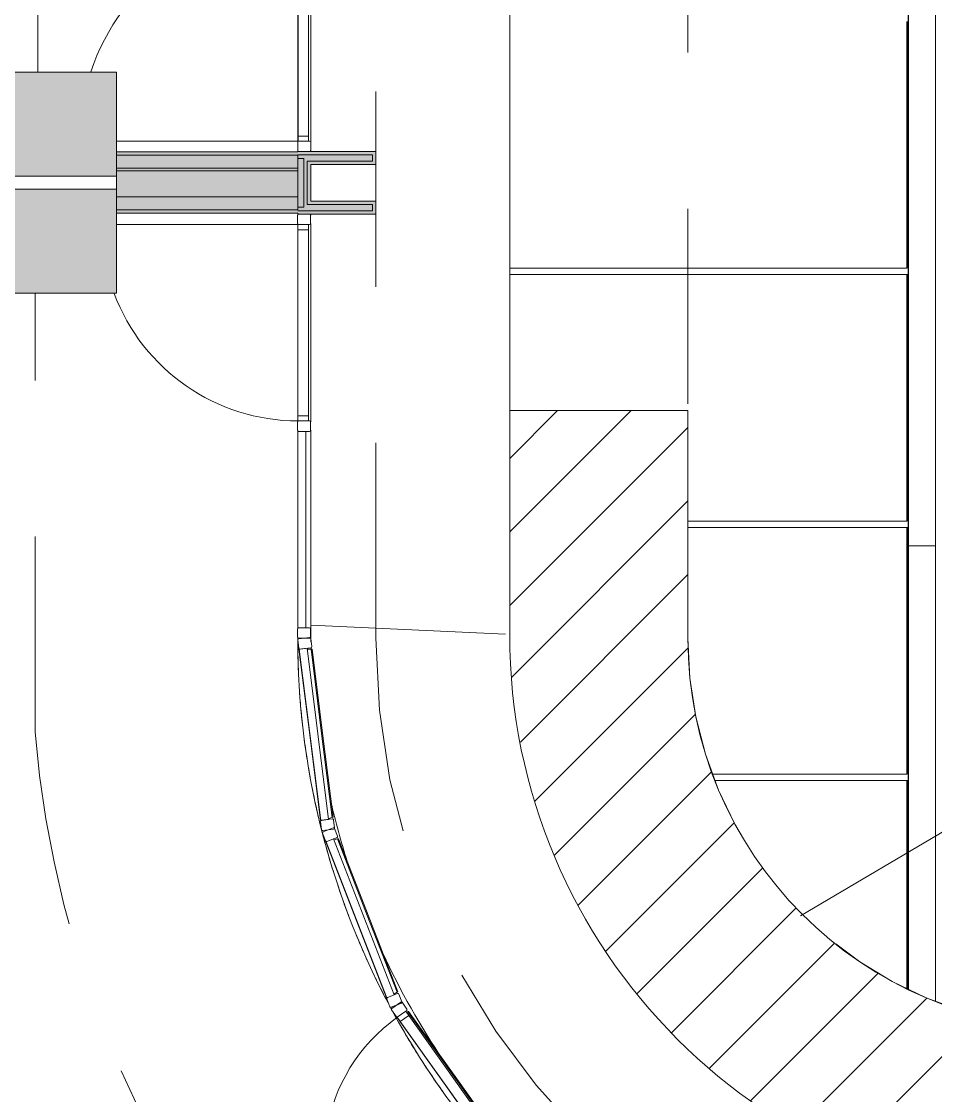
# Model space of a CAD drawing. Header units: metres. Extents: x -227.9 to -140, y 37.9 to 92.1.
# Drawn here: x -207.656 to -204.142, y 60.756 to 64.883 of the extents above; entities that cross this region are included whole.
import ezdxf

# ---------------------------------------------------------------- set-up
doc = ezdxf.new("R2010")
doc.units = ezdxf.units.M
doc.linetypes.add('JIS_02_0.7', pattern=[1.35, 0.75, -0.6])
doc.layers.add('A-DETL', color=94, linetype='Continuous', lineweight=5, true_color=0x00a600)
doc.layers.add('G-IMPT', color=8, linetype='Continuous', lineweight=5, true_color=0x808080)
for name, color, linetype, lineweight in [('A-DOOR', 7, 'Continuous', 5), ('A-FLOR', 7, 'Continuous', 5), ('A-FLOR-PATT', 7, 'Continuous', 5), ('A-GENM', 7, 'Continuous', 5), ('A-GLAZ-CURT', 7, 'Continuous', 5), ('A-GLAZ-CWMG', 7, 'Continuous', 5), ('A-ROOF', 7, 'Continuous', 5), ('A-WALL', 7, 'Continuous', 5), ('A-WALL-PATT', 7, 'Continuous', 13), ('I-WALL', 7, 'Continuous', 5), ('S-BEAM', 7, 'Continuous', 5), ('S-COLS', 7, 'Continuous', 5)]:
    doc.layers.add(name, color=color, linetype=linetype, lineweight=lineweight)

# ---------------------------------------------------------------- blocks, each defined once
blk = doc.blocks.new('Rectangulaire Meneau - LAG-B2010-MENEAU-40x50-11582830-MUC-LAG-PRO-PLA-ARC-TZN-N02-AG02Ec-Cote')
at = {"layer": 'A-GLAZ-CWMG', "lineweight": 13}
for p, q in [((-0.036, 0.0013), (-0.004, 0.0013)), ((-0.04, -0.0447), (-0.04, -0.04)), ((0, -0.0027), (0, -0.0447)), ((-0.004, -0.0487), (-0.036, -0.0487))]:
    blk.add_line(p, q, dxfattribs=at)
for centre, start, end in [((-0.036, -0.0027), 90, 180), ((-0.004, -0.0027), 0, 90), ((-0.036, -0.0447), 180, 270), ((-0.004, -0.0447), 270, 0)]:
    blk.add_arc(centre, 0.004, start, end, dxfattribs=at)
blk = doc.blocks.new('LAG-C1030-PORTES-VITRINE DE MAGASIN-13PR_08_01 - LAG-C1030-PORTES-VITRINE DE MAGASIN-13PR_08_01-12741823-MUC-LAG-PRO-PLA-ARC-TZN-N02-AG02Ec-Cote')
at = {"layer": 'A-DOOR', "color": 9, "lineweight": 9, "true_color": 0xc0c0c0}
for p, q in [((-0.4201, 0.04), (-0.4001, 0.04)), ((-0.4201, 0), (-0.4201, 0.04)), ((-0.4001, 0.04), (-0.4001, 0)), ((0.4001, 0.04), (0.4201, 0.04)), ((0.4001, 0), (0.4001, 0.04)), ((0.4201, 0.04), (0.4201, 0)), ((-0.4001, 0), (-0.4201, 0)), ((0.4201, 0), (0.4001, 0))]:
    blk.add_line(p, q, dxfattribs=at)
at = {"layer": 'A-DOOR', "color": 9, "true_color": 0xc0c0c0}
for p, q in [((0.4001, 0.04), (-0.4001, 0.04)), ((-0.4001, 0), (0.4001, 0))]:
    blk.add_line(p, q, dxfattribs=at)
at = {"layer": 'A-DOOR'}
blk.add_line((0.4201, 0), (0.4201, -0.6974), dxfattribs=at)
blk.add_arc((0.4201, 0), 0.8401, 180, 251.5106, dxfattribs=at)
blk = doc.blocks.new('LAG-C1030-PORTES-VITRINE DE MAGASIN-13PR_08_01 - LAG-C1030-PORTES-VITRINE DE MAGASIN-13PR_08_01-12741824-MUC-LAG-PRO-PLA-ARC-TZN-N02-AG02Ec-Cote')
at = {"layer": 'A-DOOR'}
blk.add_line((0.3774, 0), (0.3774, 0.6974), dxfattribs=at)
at = {"layer": 'A-DOOR', "color": 9, "lineweight": 9, "true_color": 0xc0c0c0}
for p, q in [((-0.3574, 0), (-0.3774, 0)), ((-0.3774, 0), (-0.3774, -0.04)), ((-0.3574, -0.04), (-0.3574, 0)), ((0.3774, 0), (0.3574, 0)), ((0.3574, 0), (0.3574, -0.04)), ((0.3774, -0.04), (0.3774, 0)), ((-0.3774, -0.04), (-0.3574, -0.04)), ((0.3574, -0.04), (0.3774, -0.04))]:
    blk.add_line(p, q, dxfattribs=at)
at = {"layer": 'A-DOOR', "color": 9, "true_color": 0xc0c0c0}
for p, q in [((-0.3574, 0), (0.3574, 0)), ((0.3574, -0.04), (-0.3574, -0.04))]:
    blk.add_line(p, q, dxfattribs=at)
at = {"layer": 'A-DOOR'}
blk.add_arc((0.3774, 0), 0.7548, 110.541, 180, dxfattribs=at)
blk = doc.blocks.new('LAG-B2020-PANNEAU DE RIDEAU-TRANSPARENT - CURTAIN WALL MULLION_dwg_12FT-JANSEN-P05-V48-MUC-LAG-PRO-PLA-ARC-TZN-N02-AG02Ec-Cote')
at = {"layer": 'G-IMPT', "flags": 128}
blk.add_lwpolyline([(0.004, 0.0001), (0.003, 0), (0.002, 0.0001), (0.001, 0), (0, 0), (0.001, 0.0001), (0.002, 0), (0.003, 0.0001), (0.004, 0)], dxfattribs=at)
at = {"layer": 'G-IMPT', "color": 161, "true_color": 0x7f9fff, "flags": 128}
for points in [[(0, 0), (0, 0), (0, 0), (0, 0), (0, 0), (0, 0), (0, 0.0001), (0, 0), (0, 0), (0, 0), (0, 0), (0, 0), (0, 0), (0, 0)], [(0, 0), (0, 0), (0, 0), (0, 0)], [(0.001, 0), (0.001, 0), (0.001, 0), (0.001, 0), (0.001, 0), (0.001, 0), (0.001, 0.0001), (0.001, 0), (0.001, 0), (0.001, 0), (0.001, 0), (0.001, 0), (0.001, 0), (0.001, 0)], [(0.001, 0), (0.001, 0), (0.001, 0), (0.001, 0)], [(0.001, 0), (0.001, 0), (0.001, 0), (0.001, 0), (0.001, 0), (0.001, 0)], [(0.001, 0), (0.001, 0), (0.001, 0), (0.001, 0)], [(0.002, 0), (0.002, 0), (0.002, 0), (0.002, 0), (0.002, 0), (0.002, 0), (0.002, 0.0001), (0.002, 0), (0.002, 0), (0.002, 0), (0.002, 0), (0.002, 0), (0.002, 0), (0.002, 0)], [(0.002, 0), (0.002, 0), (0.002, 0), (0.002, 0)], [(0.002, 0), (0.002, 0), (0.002, 0), (0.002, 0), (0.002, 0), (0.002, 0)], [(0.002, 0), (0.002, 0), (0.002, 0), (0.002, 0)], [(0.003, 0), (0.003, 0), (0.003, 0), (0.003, 0), (0.003, 0), (0.003, 0), (0.003, 0), (0.003, 0.0001), (0.003, 0), (0.003, 0), (0.003, 0), (0.003, 0), (0.003, 0), (0.003, 0)], [(0.003, 0), (0.0031, 0), (0.0031, 0), (0.003, 0)], [(0.003, 0), (0.003, 0), (0.0031, 0), (0.0031, 0), (0.003, 0), (0.003, 0)], [(0.003, 0), (0.003, 0), (0.003, 0), (0.003, 0)], [(0.004, 0), (0.004, 0), (0.004, 0), (0.004, 0), (0.004, 0), (0.0041, 0), (0.004, 0.0001), (0.004, 0), (0.004, 0), (0.004, 0), (0.004, 0), (0.004, 0), (0.004, 0), (0.004, 0)], [(0.004, 0), (0.004, 0), (0.004, 0), (0.004, 0)]]:
    blk.add_lwpolyline(points, dxfattribs=at)
at = {"layer": 'G-IMPT', "color": 4, "true_color": 0x00ffff, "flags": 128}
for points in [[(0.001, 0), (0.001, 0), (0, 0), (0, 0)], [(0.002, 0), (0.002, 0), (0.001, 0), (0.001, 0)], [(0.003, 0), (0.003, 0), (0.002, 0), (0.002, 0)], [(0.004, 0), (0.004, 0), (0.003, 0), (0.003, 0)]]:
    blk.add_lwpolyline(points, close=True, dxfattribs=at)
at = {"layer": 'G-IMPT', "color": 161, "true_color": 0x7f9fff}
for centre, radius, start, end in [((0, 0), 0.000004, 90, 180), ((0, 0), 0.000004, 360, 90), ((0, 0), 0.000002, 90, 180), ((0, 0), 0.000002, 360, 90), ((0, 0), 0.000002, 270, 360), ((0, 0), 0.000002, 180, 270), ((0, 0), 0.000004, 270, 0), ((0, 0), 0.000004, 180, 270), ((0.001, 0), 0.000004, 90, 180), ((0.001, 0), 0.000004, 360, 90), ((0.001, 0), 0.000002, 90, 180), ((0.001, 0), 0.000002, 360, 90), ((0.001, 0), 0.000002, 270, 360), ((0.001, 0), 0.000002, 180, 270), ((0.001, 0), 0.000004, 270, 0), ((0.001, 0), 0.000004, 180, 270), ((0.002, 0), 0.000004, 90, 180), ((0.002, 0), 0.000004, 360, 90), ((0.002, 0), 0.000002, 90, 180), ((0.002, 0), 0.000002, 360, 90), ((0.002, 0), 0.000002, 270, 360), ((0.002, 0), 0.000002, 180, 270), ((0.002, 0), 0.000004, 270, 0), ((0.002, 0), 0.000004, 180, 270), ((0.003, 0), 0.000004, 90, 180), ((0.003, 0), 0.000004, 360, 90), ((0.003, 0), 0.000002, 90, 180), ((0.003, 0), 0.000002, 360, 90), ((0.003, 0), 0.000002, 270, 360), ((0.003, 0), 0.000002, 180, 270), ((0.003, 0), 0.000004, 270, 0), ((0.003, 0), 0.000004, 180, 270), ((0.004, 0), 0.000004, 360, 90), ((0.004, 0), 0.000004, 90, 180), ((0.004, 0), 0.000002, 360, 90), ((0.004, 0), 0.000002, 90, 180), ((0.004, 0), 0.000002, 180, 270), ((0.004, 0), 0.000002, 270, 360), ((0.004, 0), 0.000004, 180, 270), ((0.004, 0), 0.000004, 270, 0)]:
    blk.add_arc(centre, radius, start, end, dxfattribs=at)
blk = doc.blocks.new('LAG-B2020-PANNEAU DE RIDEAU-TRANSPARENT - CURTAIN WALL MULLION_dwg-V49-MUC-LAG-PRO-PLA-ARC-TZN-N02-AG02Ec-Cote')
blk.add_blockref('LAG-B2020-PANNEAU DE RIDEAU-TRANSPARENT - CURTAIN WALL MULLION_dwg_12FT-JANSEN-P05-V48-MUC-LAG-PRO-PLA-ARC-TZN-N02-AG02Ec-Cote', (-0.0027, 0.0003))
blk = doc.blocks.new('LAG-B2020-PANNEAU DE RIDEAU-TRANSPARENT - LAG-B2020-PANNEAU DE RIDEAU-TRANSPARENT-11582681-MUC-LAG-PRO-PLA-ARC-TZN-N02-AG02Ec-Cote')
at = {"layer": 'A-GLAZ-CURT', "lineweight": 9}
for p, q in [((0.3774, 0.03), (-0.3774, 0.03)), ((-0.3774, 0.03), (-0.3774, 0)), ((-0.3774, 0), (0.3774, 0)), ((0.3774, 0), (0.3774, 0.03))]:
    blk.add_line(p, q, dxfattribs=at)
at = {"extrusion": (0, 0, -1), "zscale": -1, "rotation": 180}
blk.add_blockref('LAG-B2020-PANNEAU DE RIDEAU-TRANSPARENT - CURTAIN WALL MULLION_dwg-V49-MUC-LAG-PRO-PLA-ARC-TZN-N02-AG02Ec-Cote', (0, 0), dxfattribs=at)
blk = doc.blocks.new('Rectangulaire Meneau - LAG-B2010-MENEAU-40x50-11581458-MUC-LAG-PRO-PLA-ARC-TZN-N02-AG02Ec-Cote')
at = {"layer": 'A-GLAZ-CWMG', "lineweight": 13}
for p, q in [((-0.016, 0.0013), (0.016, 0.0013)), ((-0.02, -0.0447), (-0.02, -0.04)), ((0.02, -0.0027), (0.02, -0.0447)), ((0.016, -0.0487), (-0.016, -0.0487))]:
    blk.add_line(p, q, dxfattribs=at)
for centre, start, end in [((-0.016, -0.0027), 90, 180), ((0.016, -0.0027), 0, 90), ((-0.016, -0.0447), 180, 270), ((0.016, -0.0447), 270, 0)]:
    blk.add_arc(centre, 0.004, start, end, dxfattribs=at)
blk = doc.blocks.new('LAG-B1020-CADRE STRUCTURELLE-PATIO - MUC-PATIO_skp_80-11715553-MUC-LAG-PRO-PLA-ARC-TZN-N02-AG02Ec-Cote')
at = {"layer": 'G-IMPT', "color": 7}
for p, q in [((1.8071, 4.8637), (1.8071, 3.9159)), ((1.8071, 3.9159), (1.8071, 4.8637)), ((0.2802, 3.9159), (1.8071, 3.9159)), ((0.2802, 3.9159), (1.8071, 3.9159)), ((1.8115, 3.8915), (0.2802, 3.8915)), ((0.2802, 3.8915), (1.8115, 3.8915)), ((1.8071, 3.8915), (1.8071, 2.9443)), ((1.8071, 2.9443), (1.8071, 3.8915)), ((0.9652, 2.9443), (1.8071, 2.9443)), ((0.9652, 2.9443), (1.8071, 2.9443)), ((1.8115, 2.92), (0.9652, 2.92)), ((0.9652, 2.92), (1.8115, 2.92)), ((1.8071, 2.9199), (1.8071, 1.9715)), ((1.8071, 1.9715), (1.8071, 2.9199)), ((1.8071, 1.9715), (1.0596, 1.9715)), ((1.8071, 1.9715), (1.0596, 1.9715)), ((1.8115, 1.9471), (1.0697, 1.9471)), ((1.0697, 1.9471), (1.8115, 1.9471)), ((1.8071, 1.9471), (1.8071, 1.1472)), ((1.8071, 1.1472), (1.8071, 1.9471))]:
    blk.add_line(p, q, dxfattribs=at)
blk = doc.blocks.new('LAG-B1020-CADRE STRUCTURELLE-PATIO - MUC-PATIO_skp_79-11715552-MUC-LAG-PRO-PLA-ARC-TZN-N02-AG02Ec-Cote')
at = {"layer": 'G-IMPT', "color": 7}
for p, q in [((1.7865, 3.8876), (1.7865, 4.8354)), ((1.7865, 4.8354), (1.7865, 3.8876)), ((1.7865, 3.8876), (0.2602, 3.8876)), ((1.7865, 3.8876), (0.2602, 3.8876)), ((1.7865, 2.916), (1.7865, 3.8632)), ((1.7865, 3.8632), (1.7865, 2.916)), ((1.7865, 2.916), (0.9452, 2.916)), ((1.7865, 2.916), (0.9452, 2.916)), ((1.7871, 2.8916), (1.7871, 1.9432)), ((1.7871, 2.8916), (1.7871, 1.9432)), ((1.0396, 1.9432), (1.7871, 1.9432)), ((1.0396, 1.9432), (1.7871, 1.9432)), ((1.7871, 1.9188), (1.7871, 1.1189)), ((1.7871, 1.9188), (1.7871, 1.1189))]:
    blk.add_line(p, q, dxfattribs=at)
blk = doc.blocks.new('LAG-B1020-CADRE STRUCTURELLE-PATIO - MUC-PATIO_skp_76-11715549-MUC-LAG-PRO-PLA-ARC-TZN-N02-AG02Ec-Cote')
at = {"layer": 'G-IMPT', "color": 7}
for p, q in [((1.901, 5.8739), (1.901, 2.8946)), ((1.901, 5.8739), (1.901, 2.8946)), ((2.006, 5.8738), (2.006, 2.8946)), ((2.006, 2.8946), (2.006, 5.8738)), ((2.006, 2.8946), (1.901, 2.8946)), ((2.006, 2.8946), (1.901, 2.8946)), ((1.901, 1.191), (1.901, 2.8946)), ((1.901, 2.8946), (1.901, 1.191)), ((2.006, 2.8945), (2.006, 1.1455)), ((2.006, 2.8945), (2.006, 1.1455))]:
    blk.add_line(p, q, dxfattribs=at)
blk = doc.blocks.new('LAG-B1020-CADRE STRUCTURELLE-PATIO - MUC-PATIO_skp_2-11715475-MUC-LAG-PRO-PLA-ARC-TZN-N02-AG02Ec-Cote')
for name, p in [('LAG-B1020-CADRE STRUCTURELLE-PATIO - MUC-PATIO_skp_80-11715553-MUC-LAG-PRO-PLA-ARC-TZN-N02-AG02Ec-Cote', (0.2194, 0.1866)), ('LAG-B1020-CADRE STRUCTURELLE-PATIO - MUC-PATIO_skp_79-11715552-MUC-LAG-PRO-PLA-ARC-TZN-N02-AG02Ec-Cote', (0.2394, 0.2149)), ('LAG-B1020-CADRE STRUCTURELLE-PATIO - MUC-PATIO_skp_76-11715549-MUC-LAG-PRO-PLA-ARC-TZN-N02-AG02Ec-Cote', (0.1299, 0.1404))]:
    blk.add_blockref(name, p)
blk = doc.blocks.new('LAG-B1020-CADRE STRUCTURELLE-PATIO - LAG-LAG-B1020-CADRE STRUCTURELLE-PATIO-10510598-MUC-LAG-PRO-PLA-ARC-TZN-N02-AG02Ec-Cote')
blk.add_blockref('LAG-B1020-CADRE STRUCTURELLE-PATIO - MUC-PATIO_skp_2-11715475-MUC-LAG-PRO-PLA-ARC-TZN-N02-AG02Ec-Cote', (-12.7084, -8.23))
blk = doc.blocks.new('Rectangulaire Meneau - LAG-B2010-MENEAU-40x50-11581515-MUC-LAG-PRO-PLA-ARC-TZN-N02-AG02Ec-Cote')
at = {"layer": 'A-GLAZ-CWMG', "lineweight": 13}
for p, q in [((-0.004, 0.0013), (-0.036, 0.0013)), ((-0.04, -0.04), (-0.04, -0.0447)), ((0, -0.0447), (0, -0.0027)), ((-0.036, -0.0487), (-0.004, -0.0487))]:
    blk.add_line(p, q, dxfattribs=at)
for centre, start, end in [((-0.036, -0.0027), 90, 180), ((-0.004, -0.0027), 0, 90), ((-0.036, -0.0447), 180, 270), ((-0.004, -0.0447), 270, 0)]:
    blk.add_arc(centre, 0.004, start, end, dxfattribs=at)
blk = doc.blocks.new('Rectangulaire Meneau - LAG-B2010-MENEAU-11581527-MUC-LAG-PRO-PLA-ARC-TZN-N02-AG02Ec-Cote')
at = {"layer": 'A-GLAZ-CWMG', "lineweight": 13}
for p, q in [((-0.036, 0.0013), (-0.004, 0.0013)), ((-0.04, -0.0447), (-0.04, -0.0027)), ((0, -0.0027), (0, -0.0447)), ((-0.004, -0.0487), (-0.036, -0.0487))]:
    blk.add_line(p, q, dxfattribs=at)
for centre, start, end in [((-0.036, -0.0027), 90, 180), ((-0.004, -0.0027), 0, 90), ((-0.036, -0.0447), 180, 270), ((-0.004, -0.0447), 270, 0)]:
    blk.add_arc(centre, 0.004, start, end, dxfattribs=at)
blk = doc.blocks.new('LAG-B2020-PANNEAU DE RIDEAU-TRANSPARENT - CURTAIN WALL MULLION_dwg_12FT-JANSEN-P05-V120-MUC-LAG-PRO-PLA-ARC-TZN-N02-AG02Ec-Cote')
at = {"layer": 'G-IMPT', "flags": 128}
blk.add_lwpolyline([(0.004, 0.0001), (0.003, 0), (0.002, 0.0001), (0.001, 0), (0, 0), (0.001, 0.0001), (0.002, 0), (0.003, 0.0001), (0.004, 0)], dxfattribs=at)
at = {"layer": 'G-IMPT', "color": 161, "true_color": 0x7f9fff, "flags": 128}
for points in [[(0, 0), (0, 0), (0, 0), (0, 0), (0, 0), (0, 0), (0, 0.0001), (0, 0), (0, 0), (0, 0), (0, 0), (0, 0), (0, 0), (0, 0)], [(0, 0), (0, 0), (0, 0), (0, 0)], [(0.001, 0), (0.001, 0), (0.001, 0), (0.001, 0), (0.001, 0), (0.001, 0), (0.001, 0.0001), (0.001, 0), (0.001, 0), (0.001, 0), (0.001, 0), (0.001, 0), (0.001, 0), (0.001, 0)], [(0.001, 0), (0.001, 0), (0.001, 0), (0.001, 0)], [(0.001, 0), (0.001, 0), (0.001, 0), (0.001, 0), (0.001, 0), (0.001, 0)], [(0.001, 0), (0.001, 0), (0.001, 0), (0.001, 0)], [(0.002, 0), (0.002, 0), (0.002, 0), (0.002, 0), (0.002, 0), (0.002, 0), (0.002, 0.0001), (0.002, 0), (0.002, 0), (0.002, 0), (0.002, 0), (0.002, 0), (0.002, 0), (0.002, 0)], [(0.002, 0), (0.002, 0), (0.002, 0), (0.002, 0)], [(0.002, 0), (0.002, 0), (0.002, 0), (0.002, 0), (0.002, 0), (0.002, 0)], [(0.002, 0), (0.002, 0), (0.002, 0), (0.002, 0)], [(0.003, 0), (0.003, 0), (0.003, 0), (0.003, 0), (0.003, 0), (0.003, 0), (0.003, 0), (0.003, 0.0001), (0.003, 0), (0.003, 0), (0.003, 0), (0.003, 0), (0.003, 0), (0.003, 0)], [(0.003, 0), (0.0031, 0), (0.0031, 0), (0.003, 0)], [(0.003, 0), (0.003, 0), (0.0031, 0), (0.0031, 0), (0.003, 0), (0.003, 0)], [(0.003, 0), (0.003, 0), (0.003, 0), (0.003, 0)], [(0.004, 0), (0.004, 0), (0.004, 0), (0.004, 0), (0.004, 0), (0.0041, 0), (0.004, 0.0001), (0.004, 0), (0.004, 0), (0.004, 0), (0.004, 0), (0.004, 0), (0.004, 0), (0.004, 0)], [(0.004, 0), (0.004, 0), (0.004, 0), (0.004, 0)]]:
    blk.add_lwpolyline(points, dxfattribs=at)
at = {"layer": 'G-IMPT', "color": 4, "true_color": 0x00ffff, "flags": 128}
for points in [[(0.001, 0), (0.001, 0), (0, 0), (0, 0)], [(0.002, 0), (0.002, 0), (0.001, 0), (0.001, 0)], [(0.003, 0), (0.003, 0), (0.002, 0), (0.002, 0)], [(0.004, 0), (0.004, 0), (0.003, 0), (0.003, 0)]]:
    blk.add_lwpolyline(points, close=True, dxfattribs=at)
at = {"layer": 'G-IMPT', "color": 161, "true_color": 0x7f9fff}
for centre, radius, start, end in [((0, 0), 0.000004, 90, 180), ((0, 0), 0.000004, 360, 90), ((0, 0), 0.000002, 90, 180), ((0, 0), 0.000002, 360, 90), ((0, 0), 0.000002, 270, 360), ((0, 0), 0.000002, 180, 270), ((0, 0), 0.000004, 270, 0), ((0, 0), 0.000004, 180, 270), ((0.001, 0), 0.000004, 90, 180), ((0.001, 0), 0.000004, 360, 90), ((0.001, 0), 0.000002, 90, 180), ((0.001, 0), 0.000002, 360, 90), ((0.001, 0), 0.000002, 270, 360), ((0.001, 0), 0.000002, 180, 270), ((0.001, 0), 0.000004, 270, 0), ((0.001, 0), 0.000004, 180, 270), ((0.002, 0), 0.000004, 90, 180), ((0.002, 0), 0.000004, 360, 90), ((0.002, 0), 0.000002, 90, 180), ((0.002, 0), 0.000002, 360, 90), ((0.002, 0), 0.000002, 270, 360), ((0.002, 0), 0.000002, 180, 270), ((0.002, 0), 0.000004, 270, 0), ((0.002, 0), 0.000004, 180, 270), ((0.003, 0), 0.000004, 90, 180), ((0.003, 0), 0.000004, 360, 90), ((0.003, 0), 0.000002, 90, 180), ((0.003, 0), 0.000002, 360, 90), ((0.003, 0), 0.000002, 270, 360), ((0.003, 0), 0.000002, 180, 270), ((0.003, 0), 0.000004, 270, 0), ((0.003, 0), 0.000004, 180, 270), ((0.004, 0), 0.000004, 360, 90), ((0.004, 0), 0.000004, 90, 180), ((0.004, 0), 0.000002, 360, 90), ((0.004, 0), 0.000002, 90, 180), ((0.004, 0), 0.000002, 180, 270), ((0.004, 0), 0.000002, 270, 360), ((0.004, 0), 0.000004, 180, 270), ((0.004, 0), 0.000004, 270, 0)]:
    blk.add_arc(centre, radius, start, end, dxfattribs=at)
blk = doc.blocks.new('LAG-B2020-PANNEAU DE RIDEAU-TRANSPARENT - CURTAIN WALL MULLION_dwg-V121-MUC-LAG-PRO-PLA-ARC-TZN-N02-AG02Ec-Cote')
blk.add_blockref('LAG-B2020-PANNEAU DE RIDEAU-TRANSPARENT - CURTAIN WALL MULLION_dwg_12FT-JANSEN-P05-V120-MUC-LAG-PRO-PLA-ARC-TZN-N02-AG02Ec-Cote', (-0.0027, 0.0003))
blk = doc.blocks.new('LAG-B2020-PANNEAU DE RIDEAU-TRANSPARENT - LAG-B2020-PANNEAU DE RIDEAU-TRANSPARENT-11581852-MUC-LAG-PRO-PLA-ARC-TZN-N02-AG02Ec-Cote')
at = {"layer": 'A-GLAZ-CURT', "lineweight": 9}
for p, q in [((0.3315, 0.03), (-0.3315, 0.03)), ((-0.3315, 0.03), (-0.3315, 0)), ((-0.3315, 0), (0.3315, 0)), ((0.3315, 0), (0.3315, 0.03))]:
    blk.add_line(p, q, dxfattribs=at)
at = {"extrusion": (0, 0, -1), "zscale": -1, "rotation": 180}
blk.add_blockref('LAG-B2020-PANNEAU DE RIDEAU-TRANSPARENT - CURTAIN WALL MULLION_dwg-V121-MUC-LAG-PRO-PLA-ARC-TZN-N02-AG02Ec-Cote', (0, 0), dxfattribs=at)
blk = doc.blocks.new('Rectangulaire Meneau - LAG-B2010-MENEAU-40x50_50-11581848-MUC-LAG-PRO-PLA-ARC-TZN-N02-AG02Ec-Cote')
at = {"layer": 'A-GLAZ-CWMG'}
for p, q in [((-206.5891, 62.4708), (-206.5478, 62.1421)), ((-206.5879, 62.4708), (-206.5891, 62.4708)), ((-206.5478, 62.1421), (-206.5891, 62.4708)), ((-206.5427, 62.4709), (-206.5576, 62.4709)), ((-206.5022, 62.1478), (-206.5427, 62.4709)), ((-206.4982, 62.1483), (-206.5387, 62.4709)), ((-206.4982, 62.1483), (-206.5387, 62.4709))]:
    blk.add_line(p, q, dxfattribs=at)
at = {"layer": 'A-GLAZ-CWMG', "flags": 128}
blk.add_lwpolyline([(-206.5387, 62.4709), (-206.5399, 62.4709), (-206.5427, 62.4709)], dxfattribs=at)
blk = doc.blocks.new('Rectangulaire Meneau - LAG-B2010-MENEAU-40x50_50-11581849-MUC-LAG-PRO-PLA-ARC-TZN-N02-AG02Ec-Cote')
at = {"layer": 'A-GLAZ-CWMG'}
for p, q in [((-206.5478, 62.1421), (-206.5065, 61.8134)), ((-206.5065, 61.8134), (-206.5478, 62.1421)), ((-206.4616, 61.8248), (-206.5022, 62.1478)), ((-206.4577, 61.8258), (-206.4982, 62.1483)), ((-206.4577, 61.8258), (-206.4982, 62.1483)), ((-206.476, 61.8211), (-206.4616, 61.8248)), ((-206.5065, 61.8134), (-206.5054, 61.8137))]:
    blk.add_line(p, q, dxfattribs=at)
at = {"layer": 'A-GLAZ-CWMG', "flags": 128}
blk.add_lwpolyline([(-206.4616, 61.8248), (-206.4589, 61.8255), (-206.4577, 61.8258)], dxfattribs=at)
blk = doc.blocks.new('Rectangulaire Meneau - LAG-B2010-MENEAU-40x50-11581855-MUC-LAG-PRO-PLA-ARC-TZN-N02-AG02Ec-Cote')
at = {"layer": 'A-GLAZ-CWMG', "lineweight": 13}
for p, q in [((-0.036, 0.0013), (-0.004, 0.0013)), ((-0.04, -0.0447), (-0.04, -0.0027)), ((0, -0.0027), (0, -0.0447)), ((-0.004, -0.0487), (-0.036, -0.0487))]:
    blk.add_line(p, q, dxfattribs=at)
for centre, start, end in [((-0.036, -0.0027), 90, 180), ((-0.004, -0.0027), 0, 90), ((-0.036, -0.0447), 180, 270), ((-0.004, -0.0447), 270, 0)]:
    blk.add_arc(centre, 0.004, start, end, dxfattribs=at)
blk = doc.blocks.new('Rectangulaire Meneau - LAG-B2010-MENEAU-40x50-11581858-MUC-LAG-PRO-PLA-ARC-TZN-N02-AG02Ec-Cote')
at = {"layer": 'A-GLAZ-CWMG', "lineweight": 13}
for p, q in [((-0.004, 0.0013), (-0.036, 0.0013)), ((-0.04, -0.0027), (-0.04, -0.0447)), ((0, -0.0447), (0, -0.0027)), ((-0.036, -0.0487), (-0.004, -0.0487))]:
    blk.add_line(p, q, dxfattribs=at)
for centre, start, end in [((-0.036, -0.0027), 90, 180), ((-0.004, -0.0027), 0, 90), ((-0.036, -0.0447), 180, 270), ((-0.004, -0.0447), 270, 0)]:
    blk.add_arc(centre, 0.004, start, end, dxfattribs=at)
blk = doc.blocks.new('LAG-B2020-PANNEAU DE RIDEAU-TRANSPARENT - CURTAIN WALL MULLION_dwg_12FT-JANSEN-P05-V122-MUC-LAG-PRO-PLA-ARC-TZN-N02-AG02Ec-Cote')
at = {"layer": 'G-IMPT', "flags": 128}
blk.add_lwpolyline([(0.004, 0.0001), (0.003, 0), (0.002, 0.0001), (0.001, 0), (0, 0), (0.001, 0.0001), (0.002, 0), (0.003, 0.0001), (0.004, 0)], dxfattribs=at)
at = {"layer": 'G-IMPT', "color": 161, "true_color": 0x7f9fff, "flags": 128}
for points in [[(0, 0), (0, 0), (0, 0), (0, 0), (0, 0), (0, 0), (0, 0.0001), (0, 0), (0, 0), (0, 0), (0, 0), (0, 0), (0, 0), (0, 0)], [(0, 0), (0, 0), (0, 0), (0, 0)], [(0.001, 0), (0.001, 0), (0.001, 0), (0.001, 0), (0.001, 0), (0.001, 0), (0.001, 0.0001), (0.001, 0), (0.001, 0), (0.001, 0), (0.001, 0), (0.001, 0), (0.001, 0), (0.001, 0)], [(0.001, 0), (0.001, 0), (0.001, 0), (0.001, 0)], [(0.001, 0), (0.001, 0), (0.001, 0), (0.001, 0), (0.001, 0), (0.001, 0)], [(0.001, 0), (0.001, 0), (0.001, 0), (0.001, 0)], [(0.002, 0), (0.002, 0), (0.002, 0), (0.002, 0), (0.002, 0), (0.002, 0), (0.002, 0.0001), (0.002, 0), (0.002, 0), (0.002, 0), (0.002, 0), (0.002, 0), (0.002, 0), (0.002, 0)], [(0.002, 0), (0.002, 0), (0.002, 0), (0.002, 0)], [(0.002, 0), (0.002, 0), (0.002, 0), (0.002, 0), (0.002, 0), (0.002, 0)], [(0.002, 0), (0.002, 0), (0.002, 0), (0.002, 0)], [(0.003, 0), (0.003, 0), (0.003, 0), (0.003, 0), (0.003, 0), (0.003, 0), (0.003, 0), (0.003, 0.0001), (0.003, 0), (0.003, 0), (0.003, 0), (0.003, 0), (0.003, 0), (0.003, 0)], [(0.003, 0), (0.0031, 0), (0.0031, 0), (0.003, 0)], [(0.003, 0), (0.003, 0), (0.0031, 0), (0.0031, 0), (0.003, 0), (0.003, 0)], [(0.003, 0), (0.003, 0), (0.003, 0), (0.003, 0)], [(0.004, 0), (0.004, 0), (0.004, 0), (0.004, 0), (0.004, 0), (0.0041, 0), (0.004, 0.0001), (0.004, 0), (0.004, 0), (0.004, 0), (0.004, 0), (0.004, 0), (0.004, 0), (0.004, 0)], [(0.004, 0), (0.004, 0), (0.004, 0), (0.004, 0)]]:
    blk.add_lwpolyline(points, dxfattribs=at)
at = {"layer": 'G-IMPT', "color": 4, "true_color": 0x00ffff, "flags": 128}
for points in [[(0.001, 0), (0.001, 0), (0, 0), (0, 0)], [(0.002, 0), (0.002, 0), (0.001, 0), (0.001, 0)], [(0.003, 0), (0.003, 0), (0.002, 0), (0.002, 0)], [(0.004, 0), (0.004, 0), (0.003, 0), (0.003, 0)]]:
    blk.add_lwpolyline(points, close=True, dxfattribs=at)
at = {"layer": 'G-IMPT', "color": 161, "true_color": 0x7f9fff}
for centre, radius, start, end in [((0, 0), 0.000004, 90, 180), ((0, 0), 0.000004, 360, 90), ((0, 0), 0.000002, 90, 180), ((0, 0), 0.000002, 360, 90), ((0, 0), 0.000002, 270, 360), ((0, 0), 0.000002, 180, 270), ((0, 0), 0.000004, 270, 0), ((0, 0), 0.000004, 180, 270), ((0.001, 0), 0.000004, 90, 180), ((0.001, 0), 0.000004, 360, 90), ((0.001, 0), 0.000002, 90, 180), ((0.001, 0), 0.000002, 360, 90), ((0.001, 0), 0.000002, 270, 360), ((0.001, 0), 0.000002, 180, 270), ((0.001, 0), 0.000004, 270, 0), ((0.001, 0), 0.000004, 180, 270), ((0.002, 0), 0.000004, 90, 180), ((0.002, 0), 0.000004, 360, 90), ((0.002, 0), 0.000002, 90, 180), ((0.002, 0), 0.000002, 360, 90), ((0.002, 0), 0.000002, 270, 360), ((0.002, 0), 0.000002, 180, 270), ((0.002, 0), 0.000004, 270, 0), ((0.002, 0), 0.000004, 180, 270), ((0.003, 0), 0.000004, 90, 180), ((0.003, 0), 0.000004, 360, 90), ((0.003, 0), 0.000002, 90, 180), ((0.003, 0), 0.000002, 360, 90), ((0.003, 0), 0.000002, 270, 360), ((0.003, 0), 0.000002, 180, 270), ((0.003, 0), 0.000004, 270, 0), ((0.003, 0), 0.000004, 180, 270), ((0.004, 0), 0.000004, 360, 90), ((0.004, 0), 0.000004, 90, 180), ((0.004, 0), 0.000002, 360, 90), ((0.004, 0), 0.000002, 90, 180), ((0.004, 0), 0.000002, 180, 270), ((0.004, 0), 0.000002, 270, 360), ((0.004, 0), 0.000004, 180, 270), ((0.004, 0), 0.000004, 270, 0)]:
    blk.add_arc(centre, radius, start, end, dxfattribs=at)
blk = doc.blocks.new('LAG-B2020-PANNEAU DE RIDEAU-TRANSPARENT - CURTAIN WALL MULLION_dwg-V123-MUC-LAG-PRO-PLA-ARC-TZN-N02-AG02Ec-Cote')
blk.add_blockref('LAG-B2020-PANNEAU DE RIDEAU-TRANSPARENT - CURTAIN WALL MULLION_dwg_12FT-JANSEN-P05-V122-MUC-LAG-PRO-PLA-ARC-TZN-N02-AG02Ec-Cote', (-0.0027, 0.0003))
blk = doc.blocks.new('LAG-B2020-PANNEAU DE RIDEAU-TRANSPARENT - LAG-B2020-PANNEAU DE RIDEAU-TRANSPARENT-11581865-MUC-LAG-PRO-PLA-ARC-TZN-N02-AG02Ec-Cote')
at = {"layer": 'A-GLAZ-CURT', "lineweight": 9}
for p, q in [((0.3215, 0.03), (-0.3215, 0.03)), ((-0.3215, 0.03), (-0.3215, 0)), ((-0.3215, 0), (0.3215, 0)), ((0.3215, 0), (0.3215, 0.03))]:
    blk.add_line(p, q, dxfattribs=at)
at = {"extrusion": (0, 0, -1), "zscale": -1, "rotation": 180}
blk.add_blockref('LAG-B2020-PANNEAU DE RIDEAU-TRANSPARENT - CURTAIN WALL MULLION_dwg-V123-MUC-LAG-PRO-PLA-ARC-TZN-N02-AG02Ec-Cote', (0, 0), dxfattribs=at)
blk = doc.blocks.new('Rectangulaire Meneau - LAG-B2010-MENEAU-40x50_50-11581861-MUC-LAG-PRO-PLA-ARC-TZN-N02-AG02Ec-Cote')
at = {"layer": 'A-GLAZ-CWMG'}
for p, q in [((-206.4407, 61.742), (-206.4551, 61.7383)), ((-206.3264, 61.4476), (-206.4407, 61.742)), ((-206.3226, 61.449), (-206.4368, 61.743)), ((-206.3226, 61.449), (-206.4368, 61.743)), ((-206.4844, 61.7308), (-206.4856, 61.7305)), ((-206.4856, 61.7305), (-206.3692, 61.4309)), ((-206.3692, 61.4309), (-206.4856, 61.7305))]:
    blk.add_line(p, q, dxfattribs=at)
at = {"layer": 'A-GLAZ-CWMG', "flags": 128}
blk.add_lwpolyline([(-206.4368, 61.743), (-206.4379, 61.7427), (-206.4407, 61.742)], dxfattribs=at)
blk = doc.blocks.new('Rectangulaire Meneau - LAG-B2010-MENEAU-40x50_50-11581862-MUC-LAG-PRO-PLA-ARC-TZN-N02-AG02Ec-Cote')
at = {"layer": 'A-GLAZ-CWMG'}
for p, q in [((-206.2085, 61.1551), (-206.3226, 61.449)), ((-206.2085, 61.1551), (-206.3226, 61.449)), ((-206.3692, 61.4309), (-206.2529, 61.1314)), ((-206.2529, 61.1314), (-206.3692, 61.4309)), ((-206.212, 61.1532), (-206.3264, 61.4476)), ((-206.2529, 61.1314), (-206.2519, 61.1319)), ((-206.2251, 61.1462), (-206.212, 61.1532))]:
    blk.add_line(p, q, dxfattribs=at)
at = {"layer": 'A-GLAZ-CWMG', "flags": 128}
blk.add_lwpolyline([(-206.212, 61.1532), (-206.2095, 61.1545), (-206.2085, 61.1551)], dxfattribs=at)
blk = doc.blocks.new('LAG-C1030-PORTES-VITRINE DE MAGASIN-13PR_08_01 - LAG-C1030-PORTES-VITRINE DE MAGASIN-13PR_08_01-12349547-MUC-LAG-PRO-PLA-ARC-TZN-N02-AG02Ec-Cote')
at = {"layer": 'A-DOOR', "color": 9, "lineweight": 9, "true_color": 0xc0c0c0}
for p, q in [((-0.3356, 0.04), (-0.3156, 0.04)), ((-0.3356, 0), (-0.3356, 0.04)), ((-0.3156, 0.04), (-0.3156, 0)), ((0.3156, 0.04), (0.3356, 0.04)), ((0.3156, 0), (0.3156, 0.04)), ((0.3356, 0.04), (0.3356, 0)), ((-0.3156, 0), (-0.3356, 0)), ((0.3356, 0), (0.3156, 0))]:
    blk.add_line(p, q, dxfattribs=at)
at = {"layer": 'A-DOOR', "color": 9, "true_color": 0xc0c0c0}
for p, q in [((0.3156, 0.04), (-0.3156, 0.04)), ((-0.3156, 0), (0.3156, 0))]:
    blk.add_line(p, q, dxfattribs=at)
at = {"layer": 'A-DOOR'}
blk.add_line((0.3356, 0), (0.3356, -0.6712), dxfattribs=at)
blk.add_arc((0.3356, 0), 0.6712, 180, 270, dxfattribs=at)
blk = doc.blocks.new('Rectangulaire Meneau - LAG-B2010-MENEAU-40x50_50-11581870-MUC-LAG-PRO-PLA-ARC-TZN-N02-AG02Ec-Cote')
at = {"layer": 'A-GLAZ-CWMG'}
for p, q in [((-206.1713, 61.0778), (-206.1755, 61.0756)), ((-205.9798, 60.8097), (-206.1713, 61.0778)), ((-205.9765, 60.812), (-206.1677, 61.0797)), ((-205.9765, 60.812), (-206.1677, 61.0797)), ((-206.2111, 61.0565), (-206.2122, 61.0559)), ((-206.2122, 61.0559), (-206.0172, 60.7829)), ((-206.0172, 60.7829), (-206.2122, 61.0559))]:
    blk.add_line(p, q, dxfattribs=at)
at = {"layer": 'A-GLAZ-CWMG', "flags": 128}
blk.add_lwpolyline([(-206.1677, 61.0797), (-206.1688, 61.0792), (-206.1713, 61.0778)], dxfattribs=at)
blk = doc.blocks.new('Rectangulaire Meneau - LAG-B2010-MENEAU-40x50_50-11581871-MUC-LAG-PRO-PLA-ARC-TZN-N02-AG02Ec-Cote')
at = {"layer": 'A-GLAZ-CWMG'}
for p, q in [((-205.7883, 60.5415), (-205.9798, 60.8097)), ((-205.7853, 60.5443), (-205.9765, 60.812)), ((-205.7853, 60.5443), (-205.9765, 60.812)), ((-206.0172, 60.7829), (-205.8223, 60.51)), ((-205.8223, 60.51), (-206.0172, 60.7829)), ((-205.7918, 60.5383), (-205.7883, 60.5415)), ((-205.8223, 60.51), (-205.8214, 60.5108))]:
    blk.add_line(p, q, dxfattribs=at)
at = {"layer": 'A-GLAZ-CWMG', "flags": 128}
blk.add_lwpolyline([(-205.7883, 60.5415), (-205.7862, 60.5435), (-205.7853, 60.5443)], dxfattribs=at)
blk = doc.blocks.new('Rectangulaire Meneau - LAG-B2010-MENEAU-40x50-V125-MUC-LAG-PRO-PLA-ARC-TZN-N02-AG02Ec-Cote')
at = {"layer": 'A-GLAZ-CWMG', "lineweight": 13}
for p, q in [((-0.004, 0.0013), (-0.036, 0.0013)), ((-0.04, -0.04), (-0.04, -0.0447)), ((0, -0.0447), (0, -0.0027)), ((-0.036, -0.0487), (-0.004, -0.0487))]:
    blk.add_line(p, q, dxfattribs=at)
for centre, start, end in [((-0.036, -0.0027), 90, 180), ((-0.004, -0.0027), 0, 90), ((-0.036, -0.0447), 180, 270), ((-0.004, -0.0447), 270, 0)]:
    blk.add_arc(centre, 0.004, start, end, dxfattribs=at)
blk = doc.blocks.new('PATIO - CMS-PATIO-2083973-MUC-LAG-PRO-PLA-ARC-TZN-N02-AG02Ec-Cote')
at = {"layer": 'G-IMPT', "color": 7, "lineweight": 9}
for p, q in [((-10.6775, -2.2157), (-10.6775, -5.195)), ((-10.6775, -2.2157), (-10.6775, -5.195)), ((-10.6825, -4.1275), (-10.6825, -3.1797)), ((-10.6825, -3.1797), (-10.6825, -4.1275)), ((-10.682, -3.1797), (-10.682, -4.1275)), ((-10.682, -4.1275), (-10.682, -3.1797)), ((-10.6825, -5.0991), (-10.6825, -4.1519)), ((-10.6825, -4.1519), (-10.6825, -5.0991)), ((-10.682, -4.1519), (-10.682, -5.0991)), ((-10.682, -5.0991), (-10.682, -4.1519)), ((-10.682, -5.1234), (-10.682, -6.0719)), ((-10.682, -6.0719), (-10.682, -5.1234)), ((-10.682, -5.1234), (-10.682, -6.0719)), ((-10.682, -5.1234), (-10.682, -6.0719)), ((-10.6775, -6.8991), (-10.6775, -5.195)), ((-10.6775, -5.195), (-10.6775, -6.8991)), ((-10.682, -6.0963), (-10.682, -6.8968)), ((-10.682, -6.8968), (-10.682, -6.0963)), ((-10.682, -6.0963), (-10.682, -6.8968)), ((-10.682, -6.0963), (-10.682, -6.8968))]:
    blk.add_line(p, q, dxfattribs=at)

msp = doc.modelspace()

# ---------------------------------------------------------------- hatches: boundary and pattern name
at = {"layer": 'A-FLOR-PATT', "lineweight": 9}
h = msp.add_hatch(dxfattribs=at)
h.set_pattern_fill('FP_7', color=256, style=0, pattern_type=2)
h.set_pattern_definition([(45, (0, 0), (-0.14142136, 0.14142136), [])])
h.paths.add_polyline_path([(-202.164, 60.3285), (-183.5441, 60.3291), (-183.3808, 60.3362), (-183.2185, 60.3555), (-183.0579, 60.3868), (-182.9001, 60.43), (-182.7459, 60.4848), (-182.5961, 60.5509), (-182.4516, 60.628), (-182.3133, 60.7156), (-182.1785, 60.8162), (-182.1602, 60.832), (-182.6428, 61.3145), (-182.7568, 61.2367), (-182.8776, 61.1697), (-183.004, 61.1141), (-183.135, 61.0704), (-183.2694, 61.0389), (-183.4062, 61.0199), (-183.5441, 61.0135), (-203.5941, 61.0135), (-203.7249, 61.0192), (-203.8546, 61.0363), (-203.9824, 61.0646), (-204.1072, 61.104), (-204.2281, 61.1541), (-204.3441, 61.2145), (-204.4545, 61.2848), (-204.5583, 61.3645), (-204.6548, 61.4529), (-204.7432, 61.5493), (-204.8229, 61.6532), (-204.8932, 61.7635), (-204.9536, 61.8796), (-205.0037, 62.0005), (-205.043, 62.1253), (-205.0713, 62.253), (-205.0884, 62.3828), (-205.0941, 62.5135), (-205.0941, 63.3883), (-205.7791, 63.3883), (-205.7786, 62.5135), (-205.7713, 62.3491), (-205.7517, 62.1856), (-205.72, 62.024), (-205.6777, 61.8695), (-205.622, 61.7133), (-205.5568, 61.5655), (-205.4797, 61.421), (-205.392, 61.2827), (-205.2943, 61.1512), (-205.187, 61.0273), (-205.0683, 60.9096), (-204.9464, 60.8052), (-204.8143, 60.7082), (-204.6753, 60.6213), (-204.5303, 60.5449), (-204.3799, 60.4796), (-204.2198, 60.4242), (-204.0667, 60.3833), (-203.9055, 60.3529), (-203.7424, 60.3346), (-203.573, 60.3285), (-202.5752, 60.3285)])
at = {"layer": 'A-WALL', "true_color": 0x808080}
for points in [[(-206.2941, 64.1431), (-206.2941, 64.1931), (-206.5441, 64.1931), (-206.5441, 64.3331), (-206.2941, 64.3331), (-206.2941, 64.3831), (-206.5941, 64.3826), (-206.5941, 64.3701), (-206.3071, 64.3701), (-206.3071, 64.3461), (-206.5571, 64.3461), (-206.5571, 64.1801), (-206.3071, 64.1801), (-206.3071, 64.1561), (-206.5941, 64.1561), (-206.5941, 64.1431)], [(-206.3071, 64.1561), (-206.3071, 64.1801), (-206.5571, 64.1801), (-206.5571, 64.3461), (-206.3071, 64.3461), (-206.3071, 64.3701), (-206.5941, 64.3696), (-206.5941, 64.3571), (-206.5701, 64.3571), (-206.5701, 64.1691), (-206.5941, 64.1691), (-206.5941, 64.1561)], [(-206.5701, 64.1691), (-206.5701, 64.3571), (-206.5941, 64.3571), (-206.5941, 64.1691)]]:
    msp.add_hatch(color=8, dxfattribs=at).paths.add_polyline_path(points)
at = {"layer": 'A-WALL-PATT', "lineweight": 5, "true_color": 0xaaaaaa}
msp.add_hatch(color=253, dxfattribs=at).paths.add_polyline_path([(-207.2902, 64.3096), (-206.5941, 64.3096), (-206.5941, 64.3196), (-207.2902, 64.3196)])
at = {"layer": 'I-WALL', "true_color": 0xaaaaaa}
for points in [[(-207.0978, 64.3696), (-206.5941, 64.3701), (-206.5941, 64.3826), (-207.2902, 64.3826), (-207.2902, 64.3696)], [(-206.5941, 64.3196), (-206.5941, 64.3696), (-207.2902, 64.3696), (-207.2902, 64.3196), (-206.6866, 64.3196)], [(-206.5941, 64.2096), (-206.5941, 64.3096), (-207.2902, 64.3096), (-207.2902, 64.2096), (-206.6866, 64.2096)], [(-207.0978, 64.1596), (-206.5941, 64.1596), (-206.5941, 64.2096), (-207.2902, 64.2096), (-207.2902, 64.1596)], [(-206.5941, 64.1466), (-206.5941, 64.1596), (-207.2902, 64.1596), (-207.2902, 64.1466), (-206.6866, 64.1466)]]:
    msp.add_hatch(color=253, dxfattribs=at).paths.add_polyline_path(points)
at = {"layer": 'S-COLS', "true_color": 0x808080}
for points in [[(-207.2903, 64.2889), (-207.2903, 64.6889), (-207.6903, 64.6889), (-207.6903, 64.2889)], [(-207.2903, 63.8389), (-207.2903, 64.2389), (-207.6903, 64.2389), (-207.6903, 63.8389)]]:
    msp.add_hatch(color=8, dxfattribs=at).paths.add_polyline_path(points)

# ---------------------------------------------------------------- linework, layer by layer
at = {"layer": 'A-DETL', "color": 7, "linetype": 'JIS_02_0.7'}
for p, q in [((-204.6608, 61.447), (-182.3929, 74.5785)), ((-206.2941, 62.5135), (-206.2941, 73.6135)), ((-205.0941, 73.6135), (-205.0941, 62.5135))]:
    msp.add_line(p, q, dxfattribs=at)
at = {"layer": 'A-DETL', "color": 9, "linetype": 'JIS_02_0.7', "lineweight": 9, "true_color": 0xc0c0c0}
for p, q in [((-207.5928, 64.6889), (-207.5928, 67.9466)), ((-207.6035, 62.1538), (-207.6035, 63.8389))]:
    msp.add_line(p, q, dxfattribs=at)
at = {"layer": 'A-DETL', "color": 7, "linetype": 'JIS_02_0.7'}
for radius in [2.7, 1.5]:
    msp.add_arc((-203.5941, 62.5135), radius, 180, 270, dxfattribs=at)
at = {"layer": 'A-DETL', "color": 9, "linetype": 'JIS_02_0.7', "lineweight": 9, "true_color": 0xc0c0c0}
msp.add_arc((-203.5555, 62.4875), 4.0617, 184.7126, 222.5673, dxfattribs=at)
at = {"layer": 'A-FLOR', "lineweight": 9}
for p, q in [((-206.5941, 65.2672), (-206.5941, 64.4191)), ((-206.5941, 64.3871), (-206.5941, 64.3831)), ((-206.5941, 64.1431), (-206.5941, 64.1391)), ((-206.5941, 64.1071), (-206.5941, 63.3443)), ((-205.0941, 63.3883), (-205.7791, 63.3883)), ((-205.0941, 62.5135), (-205.0941, 63.3883)), ((-206.5941, 63.3123), (-206.5941, 62.5495)), ((-206.5941, 62.517), (-206.5941, 62.5135))]:
    msp.add_line(p, q, dxfattribs=at)
at = {"layer": 'A-FLOR'}
for p, q in [((-207.2903, 64.6889), (-207.2902, 64.3826)), ((-207.2902, 64.1466), (-207.2902, 63.8389)), ((-206.5918, 62.3941), (-206.5918, 62.4363))]:
    msp.add_line(p, q, dxfattribs=at)
at = {"layer": 'A-FLOR', "lineweight": 9}
for radius, start, end in [(3, 180, 207.8554), (1.5, 180, 270), (3, 208.2166, 208.3584), (3, 208.5823, 222.3676)]:
    msp.add_arc((-203.5941, 62.5135), radius, start, end, dxfattribs=at)
at = {"layer": 'A-FLOR'}
for start, end in [(182.281, 182.9299), (184.9592, 186.5693), (188.6538, 190.2087), (192.3491, 193.8481), (196.0451, 197.4874), (199.7418, 201.1266), (203.4391, 204.7658), (207.137, 208.0193), (208.2115, 208.36), (210.8355, 212.0441), (214.5344, 215.6832)]:
    msp.add_arc((-203.5941, 62.5135), 3, start, end, dxfattribs=at)
at = {"layer": 'A-ROOF'}
for p, q in [((-205.7791, 73.5985), (-205.7791, 62.5285)), ((-206.5441, 64.4191), (-206.5441, 65.2672)), ((-206.5441, 64.3831), (-206.5441, 64.3871)), ((-206.5441, 64.1391), (-206.5441, 64.1431)), ((-206.5441, 63.3443), (-206.5441, 64.1071)), ((-206.5441, 62.5635), (-206.5441, 63.3123))]:
    msp.add_line(p, q, dxfattribs=at)
at = {"layer": 'A-ROOF', "color": 9, "linetype": 'JIS_02_0.7', "true_color": 0xc0c0c0}
msp.add_line((-206.5441, 62.5635), (-205.7791, 62.5285), dxfattribs=at)
at = {"layer": 'A-ROOF'}
for centre, radius, start, end in [((-203.5441, 62.5635), 3, 180, 181.259), ((-203.5791, 62.5285), 2.2, 180, 270), ((-203.5441, 62.5635), 3, 181.637, 181.7706), ((-203.5441, 62.5635), 3, 193.0443, 197.6193), ((-203.5441, 62.5635), 3, 204.8368, 213.9242)]:
    msp.add_arc(centre, radius, start, end, dxfattribs=at)
at = {"layer": 'A-WALL', "lineweight": 13}
for p, q in [((-206.2941, 64.3831), (-206.5941, 64.3831)), ((-206.5941, 64.3831), (-206.5941, 64.3826)), ((-206.2941, 64.3331), (-206.2941, 64.3831)), ((-206.5441, 64.1931), (-206.5441, 64.3331)), ((-206.5441, 64.3331), (-206.2941, 64.3331)), ((-206.2941, 64.1931), (-206.5441, 64.1931)), ((-206.2941, 64.1431), (-206.2941, 64.1931)), ((-206.5941, 64.1466), (-206.5941, 64.1431)), ((-206.5941, 64.1431), (-206.2941, 64.1431))]:
    msp.add_line(p, q, dxfattribs=at)
at = {"layer": 'A-WALL'}
for p, q in [((-206.5941, 64.3696), (-207.2902, 64.3696)), ((-206.3071, 64.3701), (-206.5941, 64.3701)), ((-206.5941, 64.3696), (-206.5941, 64.3571)), ((-206.5701, 64.3571), (-206.5941, 64.3571)), ((-206.5941, 64.3571), (-206.5941, 64.3196)), ((-206.5701, 64.1691), (-206.5701, 64.3571)), ((-206.5571, 64.3461), (-206.3071, 64.3461)), ((-206.5571, 64.1801), (-206.5571, 64.3461)), ((-206.3071, 64.3461), (-206.3071, 64.3701)), ((-206.5941, 64.3196), (-207.2902, 64.3196)), ((-206.5941, 64.3096), (-207.2902, 64.3096)), ((-206.5941, 64.3196), (-206.5941, 64.3096)), ((-206.5941, 64.3096), (-206.5941, 64.2096)), ((-206.5941, 64.2096), (-207.2902, 64.2096)), ((-206.5941, 64.2096), (-206.5941, 64.1691)), ((-206.3071, 64.1801), (-206.5571, 64.1801)), ((-206.3071, 64.1561), (-206.3071, 64.1801)), ((-206.5941, 64.1596), (-207.2902, 64.1596)), ((-206.5941, 64.1691), (-206.5941, 64.1596)), ((-206.5941, 64.1691), (-206.5701, 64.1691)), ((-206.5941, 64.1561), (-206.3071, 64.1561))]:
    msp.add_line(p, q, dxfattribs=at)
for start, end in [(180.2792, 181.6407), (183.8051, 185.3694), (187.4672, 189.0712), (191.1291, 192.7599), (194.791, 196.4412), (198.4528, 200.118), (202.1144, 203.7918), (205.7758, 207.4635), (209.437, 211.1337), (213.098, 214.8028)]:
    msp.add_arc((-203.5939, 62.5136), 3.0002, start, end, dxfattribs=at)
at = {"layer": 'I-WALL', "lineweight": 13}
for p, q in [((-206.5941, 64.3826), (-207.2902, 64.3826)), ((-207.2902, 64.3826), (-207.2902, 64.1466)), ((-207.2902, 64.1466), (-206.5941, 64.1466))]:
    msp.add_line(p, q, dxfattribs=at)
at = {"layer": 'I-WALL'}
msp.add_line((-206.5941, 64.1596), (-206.5941, 64.3696), dxfattribs=at)
at = {"layer": 'S-COLS', "lineweight": 9}
for p, q in [((-207.2903, 64.6889), (-207.6903, 64.6889)), ((-207.2903, 64.2889), (-207.2903, 64.6889)), ((-207.6903, 64.2889), (-207.2903, 64.2889)), ((-207.2903, 64.2389), (-207.6903, 64.2389)), ((-207.2903, 63.8389), (-207.2903, 64.2389)), ((-207.6903, 63.8389), (-207.2903, 63.8389))]:
    msp.add_line(p, q, dxfattribs=at)

# ---------------------------------------------------------------- block references
at = {"layer": 'A-DOOR', "color": 9, "true_color": 0xc0c0c0}
for name, p, rotation in [('LAG-C1030-PORTES-VITRINE DE MAGASIN-13PR_08_01 - LAG-C1030-PORTES-VITRINE DE MAGASIN-13PR_08_01-12741823-MUC-LAG-PRO-PLA-ARC-TZN-N02-AG02Ec-Cote', (-206.5928, 64.8431), 269.9999999996856), ('LAG-C1030-PORTES-VITRINE DE MAGASIN-13PR_08_01 - LAG-C1030-PORTES-VITRINE DE MAGASIN-13PR_08_01-12741824-MUC-LAG-PRO-PLA-ARC-TZN-N02-AG02Ec-Cote', (-206.5929, 63.7257), 90), ('LAG-C1030-PORTES-VITRINE DE MAGASIN-13PR_08_01 - LAG-C1030-PORTES-VITRINE DE MAGASIN-13PR_08_01-12349547-MUC-LAG-PRO-PLA-ARC-TZN-N02-AG02Ec-Cote', (-206.0162, 60.7837), 305.5316810940426)]:
    msp.add_blockref(name, p, dxfattribs=dict(at, rotation=rotation))
at = {"layer": 'A-GENM', "lineweight": 9}
msp.add_blockref('PATIO - CMS-PATIO-2083973-MUC-LAG-PRO-PLA-ARC-TZN-N02-AG02Ec-Cote', (-193.5691, 68.0628), dxfattribs=at)
at = {"layer": 'A-GLAZ-CURT'}
for name, p, rotation in [('LAG-B2020-PANNEAU DE RIDEAU-TRANSPARENT - LAG-B2020-PANNEAU DE RIDEAU-TRANSPARENT-11582681-MUC-LAG-PRO-PLA-ARC-TZN-N02-AG02Ec-Cote', (-206.5929, 62.9309), 270), ('LAG-B2020-PANNEAU DE RIDEAU-TRANSPARENT - LAG-B2020-PANNEAU DE RIDEAU-TRANSPARENT-11581852-MUC-LAG-PRO-PLA-ARC-TZN-N02-AG02Ec-Cote', (-206.5466, 62.1423), 277.1556673391787), ('LAG-B2020-PANNEAU DE RIDEAU-TRANSPARENT - LAG-B2020-PANNEAU DE RIDEAU-TRANSPARENT-11581865-MUC-LAG-PRO-PLA-ARC-TZN-N02-AG02Ec-Cote', (-206.3681, 61.4314), 291.2248032821866)]:
    msp.add_blockref(name, p, dxfattribs=dict(at, rotation=rotation))
at = {"layer": 'A-GLAZ-CWMG', "extrusion": (0, 0, -1)}
for name, p, rotation in [('Rectangulaire Meneau - LAG-B2010-MENEAU-40x50-11582830-MUC-LAG-PRO-PLA-ARC-TZN-N02-AG02Ec-Cote', (206.5928, 64.3831), 270.0000000003145), ('Rectangulaire Meneau - LAG-B2010-MENEAU-40x50-11581458-MUC-LAG-PRO-PLA-ARC-TZN-N02-AG02Ec-Cote', (206.5929, 63.3283), 270), ('Rectangulaire Meneau - LAG-B2010-MENEAU-11581527-MUC-LAG-PRO-PLA-ARC-TZN-N02-AG02Ec-Cote', (206.5929, 62.5135), 270), ('Rectangulaire Meneau - LAG-B2010-MENEAU-40x50-11581855-MUC-LAG-PRO-PLA-ARC-TZN-N02-AG02Ec-Cote', (206.5003, 61.7737), 262.8443326608214), ('Rectangulaire Meneau - LAG-B2010-MENEAU-40x50-11581855-MUC-LAG-PRO-PLA-ARC-TZN-N02-AG02Ec-Cote', (206.2372, 61.0944), 248.7751967178135)]:
    msp.add_blockref(name, p, dxfattribs=dict(at, rotation=rotation))
at = {"layer": 'A-GLAZ-CWMG'}
for name, p, rotation in [('Rectangulaire Meneau - LAG-B2010-MENEAU-40x50-11581515-MUC-LAG-PRO-PLA-ARC-TZN-N02-AG02Ec-Cote', (-206.5929, 64.1431), 90), ('Rectangulaire Meneau - LAG-B2010-MENEAU-40x50-11581858-MUC-LAG-PRO-PLA-ARC-TZN-N02-AG02Ec-Cote', (-206.5928, 62.5108), 97.15566733917865), ('Rectangulaire Meneau - LAG-B2010-MENEAU-40x50-11581858-MUC-LAG-PRO-PLA-ARC-TZN-N02-AG02Ec-Cote', (-206.4989, 61.7684), 111.2248032821865), ('Rectangulaire Meneau - LAG-B2010-MENEAU-40x50-V125-MUC-LAG-PRO-PLA-ARC-TZN-N02-AG02Ec-Cote', (-206.2345, 61.0893), 125.5316810940426)]:
    msp.add_blockref(name, p, dxfattribs=dict(at, rotation=rotation))
for name in ['Rectangulaire Meneau - LAG-B2010-MENEAU-40x50_50-11581848-MUC-LAG-PRO-PLA-ARC-TZN-N02-AG02Ec-Cote', 'Rectangulaire Meneau - LAG-B2010-MENEAU-40x50_50-11581849-MUC-LAG-PRO-PLA-ARC-TZN-N02-AG02Ec-Cote', 'Rectangulaire Meneau - LAG-B2010-MENEAU-40x50_50-11581861-MUC-LAG-PRO-PLA-ARC-TZN-N02-AG02Ec-Cote', 'Rectangulaire Meneau - LAG-B2010-MENEAU-40x50_50-11581862-MUC-LAG-PRO-PLA-ARC-TZN-N02-AG02Ec-Cote', 'Rectangulaire Meneau - LAG-B2010-MENEAU-40x50_50-11581870-MUC-LAG-PRO-PLA-ARC-TZN-N02-AG02Ec-Cote', 'Rectangulaire Meneau - LAG-B2010-MENEAU-40x50_50-11581871-MUC-LAG-PRO-PLA-ARC-TZN-N02-AG02Ec-Cote']:
    msp.add_blockref(name, (0, 0), dxfattribs=at)
at = {"layer": 'S-BEAM'}
msp.add_blockref('LAG-B1020-CADRE STRUCTURELLE-PATIO - LAG-LAG-B1020-CADRE STRUCTURELLE-PATIO-10510598-MUC-LAG-PRO-PLA-ARC-TZN-N02-AG02Ec-Cote', (-193.5703, 68.0628), dxfattribs=at)

doc.saveas('drawing.dxf')
